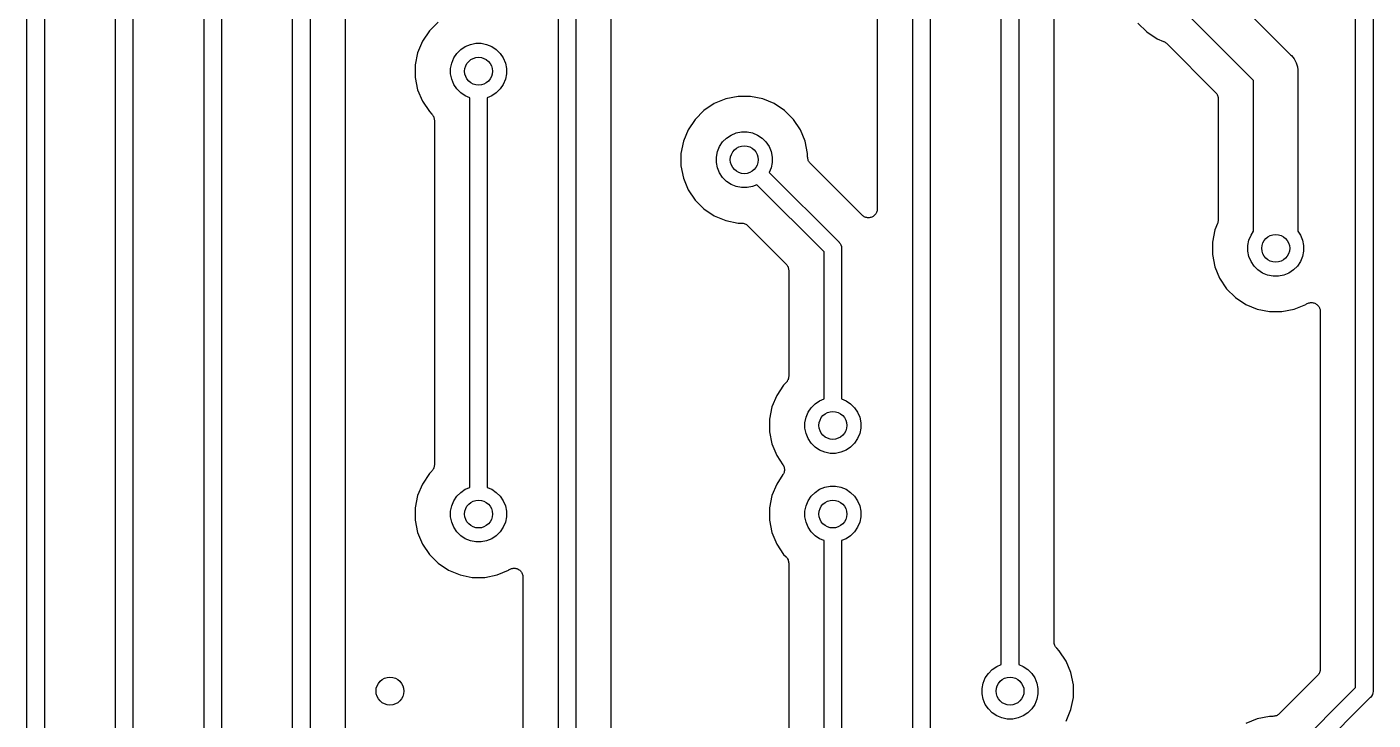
# Model space of a CAD drawing. Extents: x 4.65 to 8.55, y -5.31 to -3.29.
# Drawn here: x 6.945 to 7.705, y -4.866 to -4.475 of the extents above; entities that cross this region are included whole.
import ezdxf

# ---------------------------------------------------------------- set-up
doc = ezdxf.new("R2010")
doc.units = 0
doc.header["$MEASUREMENT"] = 0
doc.layers.add('BLACK', color=7, linetype='CONTINUOUS')

msp = doc.modelspace()

# ---------------------------------------------------------------- linework, layer by layer
at = {"layer": 'BLACK', "linetype": 'CONTINUOUS'}
for p, q in [((7.45492, -4.04976), (7.45492, -4.84976)), ((6.94508, -5.04796), (6.94508, -4.05024)), ((6.95492, -4.05204), (6.95492, -5.04976)), ((7.44508, -4.85024), (7.44508, -4.05024)), ((7.42508, -4.12224), (7.42508, -4.57776)), ((6.99508, -4.74976), (6.99508, -4.15024)), ((7.00492, -4.15204), (7.00492, -4.93499)), ((7.04508, -5.09796), (7.04508, -4.23346)), ((7.05492, -4.23346), (7.05492, -5.09976)), ((7.24508, -4.54976), (7.24508, -4.25024)), ((7.25492, -4.25204), (7.25492, -4.93499)), ((7.27492, -4.92229), (7.27492, -4.26239)), ((7.09508, -4.88499), (7.09508, -4.36501)), ((7.10492, -4.36501), (7.10492, -4.88499)), ((7.49508, -4.83499), (7.49508, -4.36501)), ((7.50492, -4.36501), (7.50492, -4.83499)), ((7.69508, -4.84796), (7.69508, -4.36501)), ((7.70492, -4.36501), (7.70492, -4.84976)), ((7.12492, -4.87229), (7.12492, -4.37771)), ((7.52492, -4.82229), (7.52492, -4.37771)), ((7.61565, -4.44798), (7.6584, -4.49073)), ((7.6375, -4.50518), (7.59798, -4.46565)), ((7.17721, -4.47223), (7.17223, -4.47721)), ((7.57223, -4.47279), (7.57721, -4.47777)), ((7.16832, -4.48307), (7.16563, -4.48957)), ((7.17223, -4.47721), (7.16832, -4.48307)), ((7.57721, -4.47777), (7.58307, -4.48168)), ((7.58307, -4.48168), (7.58667, -4.48317)), ((7.58667, -4.48317), (7.58674, -4.4832)), ((7.16563, -4.48957), (7.16425, -4.49648)), ((7.18604, -4.49254), (7.18777, -4.48996)), ((7.18777, -4.48996), (7.18996, -4.48777)), ((7.18996, -4.48777), (7.19254, -4.48604)), ((7.19254, -4.48604), (7.19541, -4.48486)), ((7.19541, -4.48486), (7.19845, -4.48425)), ((7.19845, -4.48425), (7.20155, -4.48425)), ((7.20155, -4.48425), (7.20459, -4.48486)), ((7.20459, -4.48486), (7.20746, -4.48604)), ((7.20746, -4.48604), (7.21004, -4.48777)), ((7.21004, -4.48777), (7.21223, -4.48996)), ((7.21223, -4.48996), (7.21396, -4.49254)), ((7.58674, -4.4832), (7.58714, -4.48342)), ((7.58714, -4.48342), (7.58754, -4.48364)), ((7.58754, -4.48364), (7.58756, -4.48366)), ((7.58756, -4.48366), (7.58759, -4.48367)), ((7.58759, -4.48367), (7.58794, -4.48397)), ((7.58794, -4.48397), (7.5883, -4.48426)), ((7.5883, -4.48426), (7.61604, -4.512)), ((7.6584, -4.49073), (7.65888, -4.49112)), ((7.16425, -4.49648), (7.16425, -4.50352)), ((7.18425, -4.49845), (7.18486, -4.49541)), ((7.18486, -4.49541), (7.18604, -4.49254)), ((7.21396, -4.49254), (7.21514, -4.49541)), ((7.21514, -4.49541), (7.21575, -4.49845)), ((7.65888, -4.49112), (7.66044, -4.49302)), ((7.66044, -4.49302), (7.6616, -4.49519)), ((7.6616, -4.49519), (7.66232, -4.49755)), ((7.66232, -4.49755), (7.66248, -4.49916)), ((7.16425, -4.50352), (7.16563, -4.51043)), ((7.18425, -4.50155), (7.18425, -4.49845)), ((7.18486, -4.50459), (7.18425, -4.50155)), ((7.18604, -4.50746), (7.18486, -4.50459)), ((7.21514, -4.50459), (7.21396, -4.50746)), ((7.21575, -4.50155), (7.21514, -4.50459)), ((7.21575, -4.49845), (7.21575, -4.50155)), ((7.6375, -4.59036), (7.6375, -4.50518)), ((7.66248, -4.49916), (7.66256, -4.5)), ((7.66256, -4.5), (7.6625, -4.50061)), ((7.6625, -4.50061), (7.6625, -4.59036)), ((7.16563, -4.51043), (7.16832, -4.51693)), ((7.18777, -4.51004), (7.18604, -4.50746)), ((7.18996, -4.51223), (7.18777, -4.51004)), ((7.19254, -4.51396), (7.18996, -4.51223)), ((7.21004, -4.51223), (7.20746, -4.51396)), ((7.21223, -4.51004), (7.21004, -4.51223)), ((7.21396, -4.50746), (7.21223, -4.51004)), ((7.61604, -4.512), (7.61605, -4.51201)), ((7.61605, -4.51201), (7.61605, -4.51201)), ((7.61605, -4.51201), (7.61605, -4.51201)), ((7.61605, -4.51201), (7.61608, -4.51205)), ((7.61608, -4.51205), (7.61637, -4.51241)), ((7.61637, -4.51241), (7.61666, -4.51277)), ((7.61666, -4.51277), (7.61668, -4.51279)), ((7.61668, -4.51279), (7.61669, -4.51281)), ((7.61669, -4.51281), (7.61691, -4.51322)), ((7.61691, -4.51322), (7.61712, -4.51363)), ((7.16832, -4.51693), (7.17223, -4.52279)), ((7.19508, -4.51501), (7.19254, -4.51396)), ((7.19508, -4.73499), (7.19508, -4.51501)), ((7.20746, -4.51396), (7.20492, -4.51501)), ((7.20492, -4.51501), (7.20492, -4.73499)), ((7.33307, -4.51832), (7.32721, -4.52223)), ((7.33957, -4.51563), (7.33307, -4.51832)), ((7.34648, -4.51425), (7.33957, -4.51563)), ((7.35352, -4.51425), (7.34648, -4.51425)), ((7.36043, -4.51563), (7.35352, -4.51425)), ((7.36693, -4.51832), (7.36043, -4.51563)), ((7.37279, -4.52223), (7.36693, -4.51832)), ((7.61712, -4.51363), (7.61713, -4.51365)), ((7.61713, -4.51365), (7.61714, -4.51368)), ((7.61714, -4.51368), (7.61727, -4.51412)), ((7.61727, -4.51412), (7.6174, -4.51456)), ((7.6174, -4.51456), (7.61741, -4.51459)), ((7.61741, -4.51459), (7.61741, -4.51461)), ((7.61741, -4.51461), (7.61745, -4.51507)), ((7.61745, -4.51507), (7.6175, -4.51553)), ((7.6175, -4.51553), (7.6175, -4.58405)), ((7.17223, -4.52279), (7.17361, -4.52417)), ((7.17361, -4.52417), (7.17363, -4.52418)), ((7.17363, -4.52418), (7.17363, -4.52418)), ((7.17363, -4.52418), (7.17363, -4.52418)), ((7.17363, -4.52418), (7.17366, -4.52422)), ((7.17366, -4.52422), (7.17395, -4.52458)), ((7.17395, -4.52458), (7.17424, -4.52494)), ((7.17424, -4.52494), (7.17426, -4.52496)), ((7.17426, -4.52496), (7.17427, -4.52498)), ((7.17427, -4.52498), (7.17448, -4.52539)), ((7.17448, -4.52539), (7.1747, -4.5258)), ((7.1747, -4.5258), (7.17471, -4.52582)), ((7.17471, -4.52582), (7.17472, -4.52585)), ((7.17472, -4.52585), (7.17485, -4.52629)), ((7.17485, -4.52629), (7.17498, -4.52673)), ((7.17498, -4.52673), (7.17499, -4.52676)), ((7.17499, -4.52676), (7.17499, -4.52679)), ((7.17499, -4.52679), (7.17503, -4.52724)), ((7.17503, -4.52724), (7.17508, -4.52771)), ((7.17508, -4.52771), (7.17508, -4.72229)), ((7.32223, -4.52721), (7.31832, -4.53307)), ((7.32721, -4.52223), (7.32223, -4.52721)), ((7.37777, -4.52721), (7.37279, -4.52223)), ((7.38168, -4.53307), (7.37777, -4.52721)), ((7.31832, -4.53307), (7.31563, -4.53957)), ((7.33996, -4.53777), (7.34254, -4.53604)), ((7.34254, -4.53604), (7.34541, -4.53486)), ((7.34541, -4.53486), (7.34845, -4.53425)), ((7.34845, -4.53425), (7.35155, -4.53425)), ((7.35155, -4.53425), (7.35459, -4.53486)), ((7.35459, -4.53486), (7.35746, -4.53604)), ((7.35746, -4.53604), (7.36004, -4.53777)), ((7.38437, -4.53957), (7.38168, -4.53307)), ((7.31563, -4.53957), (7.31425, -4.54648)), ((7.33486, -4.54541), (7.33604, -4.54254)), ((7.33604, -4.54254), (7.33777, -4.53996)), ((7.33777, -4.53996), (7.33996, -4.53777)), ((7.36004, -4.53777), (7.36223, -4.53996)), ((7.36223, -4.53996), (7.36396, -4.54254)), ((7.36396, -4.54254), (7.36514, -4.54541)), ((7.38575, -4.54648), (7.38437, -4.53957)), ((7.24508, -4.93499), (7.24508, -4.54976)), ((7.24508, -4.54976), (7.24508, -4.54976)), ((7.31425, -4.54648), (7.31425, -4.55352)), ((7.33425, -4.54845), (7.33486, -4.54541)), ((7.33425, -4.55155), (7.33425, -4.54845)), ((7.33486, -4.55459), (7.33425, -4.55155)), ((7.36514, -4.54541), (7.36575, -4.54845)), ((7.36575, -4.55155), (7.36514, -4.55459)), ((7.36575, -4.54845), (7.36575, -4.55155)), ((7.38575, -4.54843), (7.38575, -4.54648)), ((7.38579, -4.54889), (7.38575, -4.54843)), ((7.38583, -4.54935), (7.38579, -4.54889)), ((7.38584, -4.54938), (7.38583, -4.54935)), ((7.38584, -4.5494), (7.38584, -4.54938)), ((7.38598, -4.54985), (7.38584, -4.5494)), ((7.38611, -4.55029), (7.38598, -4.54985)), ((7.38612, -4.55031), (7.38611, -4.55029)), ((7.38613, -4.55034), (7.38612, -4.55031)), ((7.38634, -4.55075), (7.38613, -4.55034)), ((7.38655, -4.55116), (7.38634, -4.55075)), ((7.38657, -4.55118), (7.38655, -4.55116)), ((7.38658, -4.5512), (7.38657, -4.55118)), ((7.38688, -4.55156), (7.38658, -4.5512)), ((7.38716, -4.55192), (7.38688, -4.55156)), ((7.31425, -4.55352), (7.31563, -4.56043)), ((7.33604, -4.55746), (7.33486, -4.55459)), ((7.33777, -4.56004), (7.33604, -4.55746)), ((7.36514, -4.55459), (7.36409, -4.55713)), ((7.36409, -4.55713), (7.40331, -4.59635)), ((7.3872, -4.55196), (7.38716, -4.55192)), ((7.38721, -4.55197), (7.3872, -4.55196)), ((7.3872, -4.55196), (7.3872, -4.55196)), ((7.3872, -4.55196), (7.3872, -4.55196)), ((7.41654, -4.5813), (7.38721, -4.55197)), ((7.31563, -4.56043), (7.31832, -4.56693)), ((7.33996, -4.56223), (7.33777, -4.56004)), ((7.34254, -4.56396), (7.33996, -4.56223)), ((7.34541, -4.56514), (7.34254, -4.56396)), ((7.34845, -4.56575), (7.34541, -4.56514)), ((7.35155, -4.56575), (7.34845, -4.56575)), ((7.35459, -4.56514), (7.35155, -4.56575)), ((7.35713, -4.56409), (7.35459, -4.56514)), ((7.39508, -4.60204), (7.35713, -4.56409)), ((7.31832, -4.56693), (7.32223, -4.57279)), ((7.32223, -4.57279), (7.32721, -4.57777)), ((7.32721, -4.57777), (7.33307, -4.58168)), ((7.33307, -4.58168), (7.33957, -4.58437)), ((7.41691, -4.5816), (7.41654, -4.5813)), ((7.41728, -4.58191), (7.41691, -4.5816)), ((7.41729, -4.58191), (7.41728, -4.58191)), ((7.4173, -4.58192), (7.41729, -4.58191)), ((7.41772, -4.58214), (7.4173, -4.58192)), ((7.42282, -4.58195), (7.4224, -4.58217)), ((7.42283, -4.58194), (7.42282, -4.58194)), ((7.42282, -4.58194), (7.42282, -4.58195)), ((7.42321, -4.58164), (7.42283, -4.58194)), ((7.42358, -4.58134), (7.42321, -4.58164)), ((7.42359, -4.58132), (7.42358, -4.58133)), ((7.42358, -4.58133), (7.42358, -4.58134)), ((7.4239, -4.58095), (7.42359, -4.58132)), ((7.4242, -4.58059), (7.4239, -4.58095)), ((7.42421, -4.58058), (7.4242, -4.58059)), ((7.42444, -4.58015), (7.42421, -4.58057)), ((7.42421, -4.58057), (7.42421, -4.58058)), ((7.42467, -4.57973), (7.42444, -4.58015)), ((7.42468, -4.57973), (7.42467, -4.57973)), ((7.42483, -4.57926), (7.42468, -4.57972)), ((7.42468, -4.57972), (7.42468, -4.57973)), ((7.42497, -4.5788), (7.42483, -4.57926)), ((7.42503, -4.57831), (7.42497, -4.57879)), ((7.42497, -4.57879), (7.42497, -4.57879)), ((7.42497, -4.57879), (7.42497, -4.5788)), ((7.42508, -4.57783), (7.42503, -4.57831)), ((7.42508, -4.57776), (7.42508, -4.57782)), ((7.42508, -4.57782), (7.42508, -4.57782)), ((7.42508, -4.57782), (7.42508, -4.57782)), ((7.42508, -4.57782), (7.42508, -4.57783)), ((7.33957, -4.58437), (7.34648, -4.58575)), ((7.34648, -4.58575), (7.34843, -4.58575)), ((7.34843, -4.58575), (7.34845, -4.58575)), ((7.34845, -4.58575), (7.34845, -4.58575)), ((7.34845, -4.58575), (7.34845, -4.58575)), ((7.34845, -4.58575), (7.3485, -4.58575)), ((7.3485, -4.58575), (7.34896, -4.5858)), ((7.34896, -4.5858), (7.34942, -4.58585)), ((7.34942, -4.58585), (7.34945, -4.58585)), ((7.34945, -4.58585), (7.34947, -4.58586)), ((7.34947, -4.58586), (7.34991, -4.586)), ((7.34991, -4.586), (7.35035, -4.58613)), ((7.35035, -4.58613), (7.35038, -4.58614)), ((7.35038, -4.58614), (7.3504, -4.58615)), ((7.3504, -4.58615), (7.35081, -4.58638)), ((7.35081, -4.58638), (7.35121, -4.58659)), ((7.35121, -4.58659), (7.35123, -4.58661)), ((7.35123, -4.58661), (7.35126, -4.58662)), ((7.35126, -4.58662), (7.35161, -4.58692)), ((7.35161, -4.58692), (7.35197, -4.58721)), ((7.35197, -4.58721), (7.37361, -4.60886)), ((7.41814, -4.58237), (7.41772, -4.58214)), ((7.41815, -4.58238), (7.41814, -4.58237)), ((7.41816, -4.58238), (7.41815, -4.58238)), ((7.41862, -4.58252), (7.41816, -4.58238)), ((7.41907, -4.58266), (7.41862, -4.58252)), ((7.41908, -4.58266), (7.41907, -4.58266)), ((7.41909, -4.58267), (7.41908, -4.58266)), ((7.41957, -4.58271), (7.41909, -4.58267)), ((7.42004, -4.58276), (7.41957, -4.58271)), ((7.42005, -4.58276), (7.42004, -4.58276)), ((7.42006, -4.58276), (7.42005, -4.58276)), ((7.42054, -4.58272), (7.42006, -4.58276)), ((7.42102, -4.58268), (7.42054, -4.58272)), ((7.42103, -4.58267), (7.42102, -4.58267)), ((7.42102, -4.58267), (7.42102, -4.58268)), ((7.4215, -4.58253), (7.42103, -4.58267)), ((7.42195, -4.5824), (7.4215, -4.58253)), ((7.42196, -4.5824), (7.42195, -4.5824)), ((7.42197, -4.58239), (7.42196, -4.5824)), ((7.4224, -4.58217), (7.42197, -4.58239)), ((7.61712, -4.58597), (7.61563, -4.58957)), ((7.61725, -4.58553), (7.61712, -4.58597)), ((7.61739, -4.58509), (7.61725, -4.58553)), ((7.6174, -4.58503), (7.61739, -4.58506)), ((7.61739, -4.58506), (7.61739, -4.58509)), ((7.61745, -4.58458), (7.6174, -4.58503)), ((7.6175, -4.58412), (7.61745, -4.58458)), ((7.6175, -4.58405), (7.6175, -4.58406)), ((7.6175, -4.58406), (7.6175, -4.58406)), ((7.6175, -4.58406), (7.6175, -4.58406)), ((7.6175, -4.58406), (7.6175, -4.58412)), ((7.40331, -4.59635), (7.4035, -4.5965)), ((7.4035, -4.5965), (7.40365, -4.59669)), ((7.40365, -4.59669), (7.40365, -4.59669)), ((7.40365, -4.59669), (7.40393, -4.59703)), ((7.40393, -4.59703), (7.40411, -4.59725)), ((7.61563, -4.58957), (7.61425, -4.59648)), ((7.61425, -4.59648), (7.61425, -4.60352)), ((7.63425, -4.59845), (7.63486, -4.59541)), ((7.63486, -4.59541), (7.63604, -4.59254)), ((7.63604, -4.59254), (7.6375, -4.59036)), ((7.6625, -4.59036), (7.66396, -4.59254)), ((7.66396, -4.59254), (7.66514, -4.59541)), ((7.66514, -4.59541), (7.66575, -4.59845)), ((7.39508, -4.68499), (7.39508, -4.60204)), ((7.40411, -4.59725), (7.40457, -4.59811)), ((7.40457, -4.59811), (7.40485, -4.59904)), ((7.40485, -4.59904), (7.40492, -4.59976)), ((7.40492, -4.59976), (7.40492, -4.59976)), ((7.40492, -4.59976), (7.40494, -4.6)), ((7.40494, -4.6), (7.40492, -4.60024)), ((7.40492, -4.60024), (7.40492, -4.68499)), ((7.61425, -4.60352), (7.61563, -4.61043)), ((7.63425, -4.60155), (7.63425, -4.59845)), ((7.63486, -4.60459), (7.63425, -4.60155)), ((7.63604, -4.60746), (7.63486, -4.60459)), ((7.66514, -4.60459), (7.66396, -4.60746)), ((7.66575, -4.60155), (7.66514, -4.60459)), ((7.66575, -4.59845), (7.66575, -4.60155)), ((7.37361, -4.60886), (7.37363, -4.60887)), ((7.37363, -4.60887), (7.37363, -4.60887)), ((7.37363, -4.60887), (7.37363, -4.60887)), ((7.37363, -4.60887), (7.37366, -4.60891)), ((7.37366, -4.60891), (7.37395, -4.60927)), ((7.37395, -4.60927), (7.37424, -4.60963)), ((7.37424, -4.60963), (7.37426, -4.60965)), ((7.37426, -4.60965), (7.37427, -4.60967)), ((7.37427, -4.60967), (7.37448, -4.61008)), ((7.37448, -4.61008), (7.3747, -4.61049)), ((7.3747, -4.61049), (7.37471, -4.61051)), ((7.37471, -4.61051), (7.37472, -4.61054)), ((7.37472, -4.61054), (7.37485, -4.61098)), ((7.37485, -4.61098), (7.37498, -4.61142)), ((7.37498, -4.61142), (7.37499, -4.61145)), ((7.37499, -4.61145), (7.37499, -4.61147)), ((7.37499, -4.61147), (7.37503, -4.61193)), ((7.37503, -4.61193), (7.37508, -4.61239)), ((7.61563, -4.61043), (7.61832, -4.61693)), ((7.63777, -4.61004), (7.63604, -4.60746)), ((7.63996, -4.61223), (7.63777, -4.61004)), ((7.64254, -4.61396), (7.63996, -4.61223)), ((7.66004, -4.61223), (7.65746, -4.61396)), ((7.66223, -4.61004), (7.66004, -4.61223)), ((7.66396, -4.60746), (7.66223, -4.61004)), ((7.37508, -4.61239), (7.37508, -4.67229)), ((7.61832, -4.61693), (7.62223, -4.62279)), ((7.64541, -4.61514), (7.64254, -4.61396)), ((7.64845, -4.61575), (7.64541, -4.61514)), ((7.65155, -4.61575), (7.64845, -4.61575)), ((7.65459, -4.61514), (7.65155, -4.61575)), ((7.65746, -4.61396), (7.65459, -4.61514)), ((7.62223, -4.62279), (7.62721, -4.62777)), ((7.62721, -4.62777), (7.63307, -4.63168)), ((7.63307, -4.63168), (7.63957, -4.63437)), ((7.63957, -4.63437), (7.64648, -4.63575)), ((7.65352, -4.63575), (7.66043, -4.63437)), ((7.66043, -4.63437), (7.66693, -4.63168)), ((7.66693, -4.63168), (7.6673, -4.63143)), ((7.6673, -4.63143), (7.66734, -4.63141)), ((7.66734, -4.63141), (7.66736, -4.6314)), ((7.66734, -4.63141), (7.66734, -4.63141)), ((7.66734, -4.63141), (7.66734, -4.63141)), ((7.66736, -4.6314), (7.66778, -4.63118)), ((7.66778, -4.63118), (7.66821, -4.63096)), ((7.66821, -4.63096), (7.66822, -4.63095)), ((7.66822, -4.63095), (7.66823, -4.63095)), ((7.66823, -4.63095), (7.66869, -4.63081)), ((7.66869, -4.63081), (7.66914, -4.63068)), ((7.66914, -4.63068), (7.66915, -4.63068)), ((7.66915, -4.63068), (7.66916, -4.63068)), ((7.66916, -4.63068), (7.66964, -4.63063)), ((7.66964, -4.63063), (7.67011, -4.63059)), ((7.67011, -4.63059), (7.67012, -4.63059)), ((7.67012, -4.63059), (7.67014, -4.63059)), ((7.67014, -4.63059), (7.67061, -4.63064)), ((7.67061, -4.63064), (7.67108, -4.63069)), ((7.67108, -4.63069), (7.67109, -4.6307)), ((7.67109, -4.6307), (7.67111, -4.6307)), ((7.67111, -4.6307), (7.67156, -4.63084)), ((7.67156, -4.63084), (7.67202, -4.63098)), ((7.67202, -4.63098), (7.67203, -4.63099)), ((7.67203, -4.63099), (7.67204, -4.63099)), ((7.67204, -4.63099), (7.67245, -4.63122)), ((7.67245, -4.63122), (7.67287, -4.63145)), ((7.67287, -4.63145), (7.67288, -4.63145)), ((7.67288, -4.63145), (7.67289, -4.63146)), ((7.67289, -4.63146), (7.67325, -4.63176)), ((7.67325, -4.63176), (7.67363, -4.63207)), ((7.67363, -4.63207), (7.67363, -4.63208)), ((7.67363, -4.63208), (7.67364, -4.63208)), ((7.67364, -4.63208), (7.67394, -4.63245)), ((7.67394, -4.63245), (7.67424, -4.63282)), ((7.67424, -4.63282), (7.67425, -4.63283)), ((7.67425, -4.63283), (7.67426, -4.63284)), ((7.67426, -4.63284), (7.67448, -4.63326)), ((7.67448, -4.63326), (7.6747, -4.63369)), ((7.6747, -4.63369), (7.6747, -4.6337)), ((7.6747, -4.6337), (7.67471, -4.63371)), ((7.67471, -4.63371), (7.67485, -4.63416)), ((7.67485, -4.63416), (7.67498, -4.63462)), ((7.67498, -4.63462), (7.67498, -4.63463)), ((7.67498, -4.63463), (7.67499, -4.63464)), ((7.67499, -4.63464), (7.67503, -4.63512)), ((7.67503, -4.63512), (7.67508, -4.63559)), ((7.64648, -4.63575), (7.65352, -4.63575)), ((7.67508, -4.63559), (7.67508, -4.83761)), ((7.37503, -4.67283), (7.37498, -4.67328)), ((7.37508, -4.67236), (7.37503, -4.67283)), ((7.37508, -4.67229), (7.37508, -4.67231)), ((7.37508, -4.67231), (7.37508, -4.67231)), ((7.37508, -4.67231), (7.37508, -4.67231)), ((7.37508, -4.67231), (7.37508, -4.67236)), ((7.37223, -4.67721), (7.36832, -4.68307)), ((7.37361, -4.67583), (7.37223, -4.67721)), ((7.37391, -4.67547), (7.37361, -4.67583)), ((7.3742, -4.67512), (7.37391, -4.67547)), ((7.37422, -4.6751), (7.3742, -4.67512)), ((7.37423, -4.67508), (7.37422, -4.6751)), ((7.37445, -4.67467), (7.37423, -4.67508)), ((7.37467, -4.67426), (7.37445, -4.67467)), ((7.37468, -4.67424), (7.37467, -4.67426)), ((7.37469, -4.67422), (7.37468, -4.67424)), ((7.37483, -4.67378), (7.37469, -4.67422)), ((7.37497, -4.67333), (7.37483, -4.67378)), ((7.37498, -4.67328), (7.37497, -4.67331)), ((7.37497, -4.67331), (7.37497, -4.67333)), ((7.36832, -4.68307), (7.36563, -4.68957)), ((7.38777, -4.68996), (7.38996, -4.68777)), ((7.38996, -4.68777), (7.39254, -4.68604)), ((7.39254, -4.68604), (7.39508, -4.68499)), ((7.40492, -4.68499), (7.40746, -4.68604)), ((7.40746, -4.68604), (7.41004, -4.68777)), ((7.41004, -4.68777), (7.41223, -4.68996)), ((7.36563, -4.68957), (7.36425, -4.69648)), ((7.38425, -4.69845), (7.38486, -4.69541)), ((7.38486, -4.69541), (7.38604, -4.69254)), ((7.38604, -4.69254), (7.38777, -4.68996)), ((7.41223, -4.68996), (7.41396, -4.69254)), ((7.41396, -4.69254), (7.41514, -4.69541)), ((7.41514, -4.69541), (7.41575, -4.69845)), ((7.36425, -4.69648), (7.36425, -4.70352)), ((7.36425, -4.70352), (7.36563, -4.71043)), ((7.38425, -4.70155), (7.38425, -4.69845)), ((7.38486, -4.70459), (7.38425, -4.70155)), ((7.41575, -4.70155), (7.41514, -4.70459)), ((7.41575, -4.69845), (7.41575, -4.70155)), ((7.36563, -4.71043), (7.36832, -4.71693)), ((7.38604, -4.70746), (7.38486, -4.70459)), ((7.38777, -4.71004), (7.38604, -4.70746)), ((7.38996, -4.71223), (7.38777, -4.71004)), ((7.41223, -4.71004), (7.41004, -4.71223)), ((7.41396, -4.70746), (7.41223, -4.71004)), ((7.41514, -4.70459), (7.41396, -4.70746)), ((7.36832, -4.71693), (7.37185, -4.72222)), ((7.39254, -4.71396), (7.38996, -4.71223)), ((7.39541, -4.71514), (7.39254, -4.71396)), ((7.39845, -4.71575), (7.39541, -4.71514)), ((7.40155, -4.71575), (7.39845, -4.71575)), ((7.40459, -4.71514), (7.40155, -4.71575)), ((7.40746, -4.71396), (7.40459, -4.71514)), ((7.41004, -4.71223), (7.40746, -4.71396)), ((7.17361, -4.72583), (7.17223, -4.72721)), ((7.17391, -4.72547), (7.17361, -4.72583)), ((7.1742, -4.72512), (7.17391, -4.72547)), ((7.17422, -4.7251), (7.1742, -4.72512)), ((7.17423, -4.72508), (7.17422, -4.7251)), ((7.17445, -4.72467), (7.17423, -4.72508)), ((7.17467, -4.72426), (7.17445, -4.72467)), ((7.17468, -4.72424), (7.17467, -4.72426)), ((7.17469, -4.72422), (7.17468, -4.72424)), ((7.17483, -4.72377), (7.17469, -4.72422)), ((7.17497, -4.72333), (7.17483, -4.72377)), ((7.17498, -4.72328), (7.17497, -4.72331)), ((7.17497, -4.72331), (7.17497, -4.72333)), ((7.17503, -4.72282), (7.17498, -4.72328)), ((7.17508, -4.72236), (7.17503, -4.72282)), ((7.17508, -4.72229), (7.17508, -4.72231)), ((7.17508, -4.72231), (7.17508, -4.72231)), ((7.17508, -4.72231), (7.17508, -4.72231)), ((7.17508, -4.72231), (7.17508, -4.72236)), ((7.37185, -4.72222), (7.37187, -4.72224)), ((7.37187, -4.72224), (7.37187, -4.72224)), ((7.37187, -4.72224), (7.37187, -4.72224)), ((7.37187, -4.72224), (7.37189, -4.72228)), ((7.37189, -4.72228), (7.37211, -4.7227)), ((7.37211, -4.7227), (7.37232, -4.72311)), ((7.37232, -4.72311), (7.37233, -4.72313)), ((7.37233, -4.72313), (7.37234, -4.72315)), ((7.37234, -4.72315), (7.37247, -4.7236)), ((7.37259, -4.72603), (7.37245, -4.72647)), ((7.37247, -4.7236), (7.3726, -4.72404)), ((7.3726, -4.72598), (7.37259, -4.72601)), ((7.37259, -4.72601), (7.37259, -4.72603)), ((7.3726, -4.72404), (7.37261, -4.72406)), ((7.37265, -4.72552), (7.3726, -4.72598)), ((7.37261, -4.72406), (7.37261, -4.72408)), ((7.37261, -4.72408), (7.37265, -4.72455)), ((7.37265, -4.72455), (7.3727, -4.72501)), ((7.3727, -4.72506), (7.37265, -4.72552)), ((7.3727, -4.72501), (7.3727, -4.72504)), ((7.3727, -4.72504), (7.3727, -4.72506)), ((7.16832, -4.73307), (7.16563, -4.73957)), ((7.17223, -4.72721), (7.16832, -4.73307)), ((7.36832, -4.73307), (7.36563, -4.73957)), ((7.37185, -4.72778), (7.36832, -4.73307)), ((7.37207, -4.72737), (7.37185, -4.72778)), ((7.3723, -4.72696), (7.37207, -4.72737)), ((7.37231, -4.72692), (7.3723, -4.72694)), ((7.3723, -4.72694), (7.3723, -4.72696)), ((7.37245, -4.72647), (7.37231, -4.72692)), ((7.16563, -4.73957), (7.16425, -4.74648)), ((7.18604, -4.74254), (7.18777, -4.73996)), ((7.18777, -4.73996), (7.18996, -4.73777)), ((7.18996, -4.73777), (7.19254, -4.73604)), ((7.19254, -4.73604), (7.19508, -4.73499)), ((7.20492, -4.73499), (7.20746, -4.73604)), ((7.20746, -4.73604), (7.21004, -4.73777)), ((7.21004, -4.73777), (7.21223, -4.73996)), ((7.21223, -4.73996), (7.21396, -4.74254)), ((7.36563, -4.73957), (7.36425, -4.74648)), ((7.38604, -4.74254), (7.38777, -4.73996)), ((7.38777, -4.73996), (7.38996, -4.73777)), ((7.38996, -4.73777), (7.39254, -4.73604)), ((7.39254, -4.73604), (7.39541, -4.73486)), ((7.39541, -4.73486), (7.39845, -4.73425)), ((7.39845, -4.73425), (7.40155, -4.73425)), ((7.40155, -4.73425), (7.40459, -4.73486)), ((7.40459, -4.73486), (7.40746, -4.73604)), ((7.40746, -4.73604), (7.41004, -4.73777)), ((7.41004, -4.73777), (7.41223, -4.73996)), ((7.41223, -4.73996), (7.41396, -4.74254)), ((7.16425, -4.74648), (7.16425, -4.75352)), ((7.18425, -4.74845), (7.18486, -4.74541)), ((7.18425, -4.75155), (7.18425, -4.74845)), ((7.18486, -4.74541), (7.18604, -4.74254)), ((7.21396, -4.74254), (7.21514, -4.74541)), ((7.21514, -4.74541), (7.21575, -4.74845)), ((7.21575, -4.74845), (7.21575, -4.75155)), ((7.36425, -4.74648), (7.36425, -4.75352)), ((7.38425, -4.74845), (7.38486, -4.74541)), ((7.38425, -4.75155), (7.38425, -4.74845)), ((7.38486, -4.74541), (7.38604, -4.74254)), ((7.41396, -4.74254), (7.41514, -4.74541)), ((7.41514, -4.74541), (7.41575, -4.74845)), ((7.41575, -4.74845), (7.41575, -4.75155)), ((6.99508, -4.93499), (6.99508, -4.74976)), ((6.99508, -4.74976), (6.99508, -4.74976)), ((7.16425, -4.75352), (7.16563, -4.76043)), ((7.18486, -4.75459), (7.18425, -4.75155)), ((7.18604, -4.75746), (7.18486, -4.75459)), ((7.21514, -4.75459), (7.21396, -4.75746)), ((7.21575, -4.75155), (7.21514, -4.75459)), ((7.36425, -4.75352), (7.36563, -4.76043)), ((7.38486, -4.75459), (7.38425, -4.75155)), ((7.38604, -4.75746), (7.38486, -4.75459)), ((7.41514, -4.75459), (7.41396, -4.75746)), ((7.41575, -4.75155), (7.41514, -4.75459)), ((7.16563, -4.76043), (7.16832, -4.76693)), ((7.18777, -4.76004), (7.18604, -4.75746)), ((7.18996, -4.76223), (7.18777, -4.76004)), ((7.19254, -4.76396), (7.18996, -4.76223)), ((7.19541, -4.76514), (7.19254, -4.76396)), ((7.20746, -4.76396), (7.20459, -4.76514)), ((7.21004, -4.76223), (7.20746, -4.76396)), ((7.21223, -4.76004), (7.21004, -4.76223)), ((7.21396, -4.75746), (7.21223, -4.76004)), ((7.36563, -4.76043), (7.36832, -4.76693)), ((7.38777, -4.76004), (7.38604, -4.75746)), ((7.38996, -4.76223), (7.38777, -4.76004)), ((7.39254, -4.76396), (7.38996, -4.76223)), ((7.39508, -4.76501), (7.39254, -4.76396)), ((7.40746, -4.76396), (7.40492, -4.76501)), ((7.41004, -4.76223), (7.40746, -4.76396)), ((7.41223, -4.76004), (7.41004, -4.76223)), ((7.41396, -4.75746), (7.41223, -4.76004)), ((7.16832, -4.76693), (7.17223, -4.77279)), ((7.19845, -4.76575), (7.19541, -4.76514)), ((7.20155, -4.76575), (7.19845, -4.76575)), ((7.20459, -4.76514), (7.20155, -4.76575)), ((7.36832, -4.76693), (7.37223, -4.77279)), ((7.39508, -4.94976), (7.39508, -4.76501)), ((7.40492, -4.76501), (7.40492, -4.94796)), ((7.17223, -4.77279), (7.17721, -4.77777)), ((7.17721, -4.77777), (7.18307, -4.78168)), ((7.37223, -4.77279), (7.37361, -4.77417)), ((7.37361, -4.77417), (7.37363, -4.77418)), ((7.37363, -4.77418), (7.37363, -4.77418)), ((7.37363, -4.77418), (7.37363, -4.77418)), ((7.37363, -4.77418), (7.37366, -4.77422)), ((7.37366, -4.77422), (7.37395, -4.77458)), ((7.37395, -4.77458), (7.37424, -4.77494)), ((7.37424, -4.77494), (7.37426, -4.77496)), ((7.37426, -4.77496), (7.37427, -4.77498)), ((7.37427, -4.77498), (7.37449, -4.77539)), ((7.37449, -4.77539), (7.3747, -4.7758)), ((7.3747, -4.7758), (7.37471, -4.77582)), ((7.37471, -4.77582), (7.37472, -4.77585)), ((7.37472, -4.77585), (7.37485, -4.77629)), ((7.37485, -4.77629), (7.37498, -4.77673)), ((7.37498, -4.77673), (7.37499, -4.77676)), ((7.37499, -4.77676), (7.37499, -4.77679)), ((7.37499, -4.77679), (7.37503, -4.77725)), ((7.37503, -4.77725), (7.37508, -4.77771)), ((7.37508, -4.77771), (7.37508, -4.94853)), ((7.18307, -4.78168), (7.18957, -4.78437)), ((7.18957, -4.78437), (7.19648, -4.78575)), ((7.19648, -4.78575), (7.20352, -4.78575)), ((7.20352, -4.78575), (7.21043, -4.78437)), ((7.21043, -4.78437), (7.21693, -4.78168)), ((7.21693, -4.78168), (7.2173, -4.78143)), ((7.2173, -4.78143), (7.21734, -4.78141)), ((7.21734, -4.78141), (7.21736, -4.7814)), ((7.21734, -4.78141), (7.21734, -4.78141)), ((7.21734, -4.78141), (7.21734, -4.78141)), ((7.21736, -4.7814), (7.21778, -4.78118)), ((7.21778, -4.78118), (7.21821, -4.78096)), ((7.21821, -4.78096), (7.21822, -4.78095)), ((7.21822, -4.78095), (7.21823, -4.78095)), ((7.21823, -4.78095), (7.21869, -4.78081)), ((7.21869, -4.78081), (7.21914, -4.78068)), ((7.21914, -4.78068), (7.21915, -4.78068)), ((7.21915, -4.78068), (7.21916, -4.78068)), ((7.21916, -4.78068), (7.21964, -4.78063)), ((7.21964, -4.78063), (7.22011, -4.78059)), ((7.22011, -4.78059), (7.22012, -4.78059)), ((7.22012, -4.78059), (7.22014, -4.78059)), ((7.22014, -4.78059), (7.22061, -4.78064)), ((7.22061, -4.78064), (7.22108, -4.78069)), ((7.22108, -4.78069), (7.22109, -4.7807)), ((7.22109, -4.7807), (7.22111, -4.7807)), ((7.22111, -4.7807), (7.22156, -4.78084)), ((7.22156, -4.78084), (7.22202, -4.78098)), ((7.22202, -4.78098), (7.22203, -4.78099)), ((7.22203, -4.78099), (7.22204, -4.78099)), ((7.22204, -4.78099), (7.22245, -4.78122)), ((7.22245, -4.78122), (7.22287, -4.78145)), ((7.22287, -4.78145), (7.22288, -4.78145)), ((7.22288, -4.78145), (7.22289, -4.78146)), ((7.22289, -4.78146), (7.22326, -4.78176)), ((7.22326, -4.78176), (7.22363, -4.78207)), ((7.22363, -4.78207), (7.22363, -4.78208)), ((7.22363, -4.78208), (7.22364, -4.78208)), ((7.22364, -4.78208), (7.22394, -4.78245)), ((7.22394, -4.78245), (7.22424, -4.78282)), ((7.22424, -4.78282), (7.22425, -4.78283)), ((7.22425, -4.78283), (7.22426, -4.78284)), ((7.22426, -4.78284), (7.22448, -4.78327)), ((7.22448, -4.78327), (7.2247, -4.78369)), ((7.2247, -4.78369), (7.2247, -4.7837)), ((7.2247, -4.7837), (7.22471, -4.78371)), ((7.22471, -4.78371), (7.22485, -4.78417)), ((7.22485, -4.78417), (7.22498, -4.78462)), ((7.22498, -4.78462), (7.22498, -4.78463)), ((7.22498, -4.78463), (7.22499, -4.78464)), ((7.22499, -4.78464), (7.22503, -4.78512)), ((7.22503, -4.78512), (7.22508, -4.78559)), ((7.22508, -4.78559), (7.22508, -4.92229)), ((7.52497, -4.82275), (7.52492, -4.82229)), ((7.52501, -4.82321), (7.52497, -4.82275)), ((7.52501, -4.82324), (7.52501, -4.82321)), ((7.52502, -4.82327), (7.52501, -4.82324)), ((7.52515, -4.82371), (7.52502, -4.82327)), ((7.52528, -4.82415), (7.52515, -4.82371)), ((7.52529, -4.82418), (7.52528, -4.82415)), ((7.5253, -4.8242), (7.52529, -4.82418)), ((7.52552, -4.82461), (7.5253, -4.8242)), ((7.52573, -4.82502), (7.52552, -4.82461)), ((7.52574, -4.82504), (7.52573, -4.82502)), ((7.52576, -4.82506), (7.52574, -4.82504)), ((7.52605, -4.82542), (7.52576, -4.82506)), ((7.52634, -4.82578), (7.52605, -4.82542)), ((7.52637, -4.82582), (7.52634, -4.82578)), ((7.52639, -4.82583), (7.52637, -4.82582)), ((7.52637, -4.82582), (7.52637, -4.82582)), ((7.52637, -4.82582), (7.52637, -4.82582)), ((7.52777, -4.82721), (7.52639, -4.82583)), ((7.53168, -4.83307), (7.52777, -4.82721)), ((7.48604, -4.84254), (7.48777, -4.83996)), ((7.48777, -4.83996), (7.48996, -4.83777)), ((7.48996, -4.83777), (7.49254, -4.83604)), ((7.49254, -4.83604), (7.49508, -4.83499)), ((7.50492, -4.83499), (7.50746, -4.83604)), ((7.50746, -4.83604), (7.51004, -4.83777)), ((7.51004, -4.83777), (7.51223, -4.83996)), ((7.51223, -4.83996), (7.51396, -4.84254)), ((7.53437, -4.83957), (7.53168, -4.83307)), ((7.53575, -4.84648), (7.53437, -4.83957)), ((7.67445, -4.83998), (7.67423, -4.84039)), ((7.67467, -4.83958), (7.67445, -4.83998)), ((7.67468, -4.83955), (7.67467, -4.83958)), ((7.67469, -4.83953), (7.67468, -4.83955)), ((7.67483, -4.83909), (7.67469, -4.83953)), ((7.67497, -4.83865), (7.67483, -4.83909)), ((7.67498, -4.83859), (7.67497, -4.83862)), ((7.67497, -4.83862), (7.67497, -4.83865)), ((7.67503, -4.83814), (7.67498, -4.83859)), ((7.67508, -4.83768), (7.67503, -4.83814)), ((7.67508, -4.83761), (7.67508, -4.83762)), ((7.67508, -4.83762), (7.67508, -4.83762)), ((7.67508, -4.83762), (7.67508, -4.83762)), ((7.67508, -4.83762), (7.67508, -4.83768)), ((7.48425, -4.84845), (7.48486, -4.84541)), ((7.48486, -4.84541), (7.48604, -4.84254)), ((7.51396, -4.84254), (7.51514, -4.84541)), ((7.51514, -4.84541), (7.51575, -4.84845)), ((7.53575, -4.85352), (7.53575, -4.84648)), ((7.67361, -4.84114), (7.65197, -4.86279)), ((7.67391, -4.84078), (7.67361, -4.84114)), ((7.6742, -4.84043), (7.67391, -4.84078)), ((7.67422, -4.84041), (7.6742, -4.84043)), ((7.67423, -4.84039), (7.67422, -4.84041)), ((7.44508, -4.89976), (7.44508, -4.85024)), ((7.44508, -4.85024), (7.44508, -4.85024)), ((7.45492, -4.84976), (7.45492, -4.84976)), ((7.45492, -4.84976), (7.45492, -4.89796)), ((7.48425, -4.85155), (7.48425, -4.84845)), ((7.48486, -4.85459), (7.48425, -4.85155)), ((7.48604, -4.85746), (7.48486, -4.85459)), ((7.51514, -4.85459), (7.51396, -4.85746)), ((7.51575, -4.85155), (7.51514, -4.85459)), ((7.51575, -4.84845), (7.51575, -4.85155)), ((7.53437, -4.86043), (7.53575, -4.85352)), ((7.65713, -4.88591), (7.69508, -4.84796)), ((7.70331, -4.85365), (7.66409, -4.89287)), ((7.7035, -4.8535), (7.70331, -4.85365)), ((7.70365, -4.85331), (7.7035, -4.8535)), ((7.70411, -4.85275), (7.70365, -4.85331)), ((7.70365, -4.85331), (7.70365, -4.85331)), ((7.70457, -4.85189), (7.70411, -4.85275)), ((7.70411, -4.85275), (7.70411, -4.85275)), ((7.70485, -4.85096), (7.70457, -4.85189)), ((7.70492, -4.85024), (7.70485, -4.85096)), ((7.70492, -4.84976), (7.70494, -4.85)), ((7.70494, -4.85), (7.70492, -4.85024)), ((7.70492, -4.85024), (7.70492, -4.85024)), ((7.48777, -4.86004), (7.48604, -4.85746)), ((7.48996, -4.86223), (7.48777, -4.86004)), ((7.49254, -4.86396), (7.48996, -4.86223)), ((7.51004, -4.86223), (7.50746, -4.86396)), ((7.51223, -4.86004), (7.51004, -4.86223)), ((7.51396, -4.85746), (7.51223, -4.86004)), ((7.53168, -4.86693), (7.53437, -4.86043)), ((7.65192, -4.86284), (7.65156, -4.86312)), ((7.65196, -4.8628), (7.65192, -4.86284)), ((7.65197, -4.86279), (7.65196, -4.8628)), ((7.65196, -4.8628), (7.65196, -4.8628)), ((7.65196, -4.8628), (7.65196, -4.8628)), ((7.49541, -4.86514), (7.49254, -4.86396)), ((7.49845, -4.86575), (7.49541, -4.86514)), ((7.50155, -4.86575), (7.49845, -4.86575)), ((7.50459, -4.86514), (7.50155, -4.86575)), ((7.50746, -4.86396), (7.50459, -4.86514)), ((7.63957, -4.86563), (7.63307, -4.86832)), ((7.64648, -4.86425), (7.63957, -4.86563)), ((7.64843, -4.86425), (7.64648, -4.86425)), ((7.64889, -4.86421), (7.64843, -4.86425)), ((7.64935, -4.86417), (7.64889, -4.86421)), ((7.64938, -4.86416), (7.64935, -4.86417)), ((7.6494, -4.86416), (7.64938, -4.86416)), ((7.64984, -4.86402), (7.6494, -4.86416)), ((7.65029, -4.86389), (7.64984, -4.86402)), ((7.65031, -4.86388), (7.65029, -4.86389)), ((7.65034, -4.86387), (7.65031, -4.86388)), ((7.65075, -4.86366), (7.65034, -4.86387)), ((7.65116, -4.86345), (7.65075, -4.86366)), ((7.65118, -4.86343), (7.65116, -4.86345)), ((7.6512, -4.86342), (7.65118, -4.86343)), ((7.65156, -4.86312), (7.6512, -4.86342))]:
    msp.add_line(p, q, dxfattribs=at)
at = {"layer": 'BLACK'}
for centre in [(7.2, -4.5), (7.35, -4.55), (7.65, -4.6), (7.4, -4.7), (7.2, -4.75), (7.4, -4.75), (7.15, -4.85), (7.5, -4.85)]:
    msp.add_circle(centre, 0.00787, dxfattribs=at)

doc.saveas('drawing.dxf')
